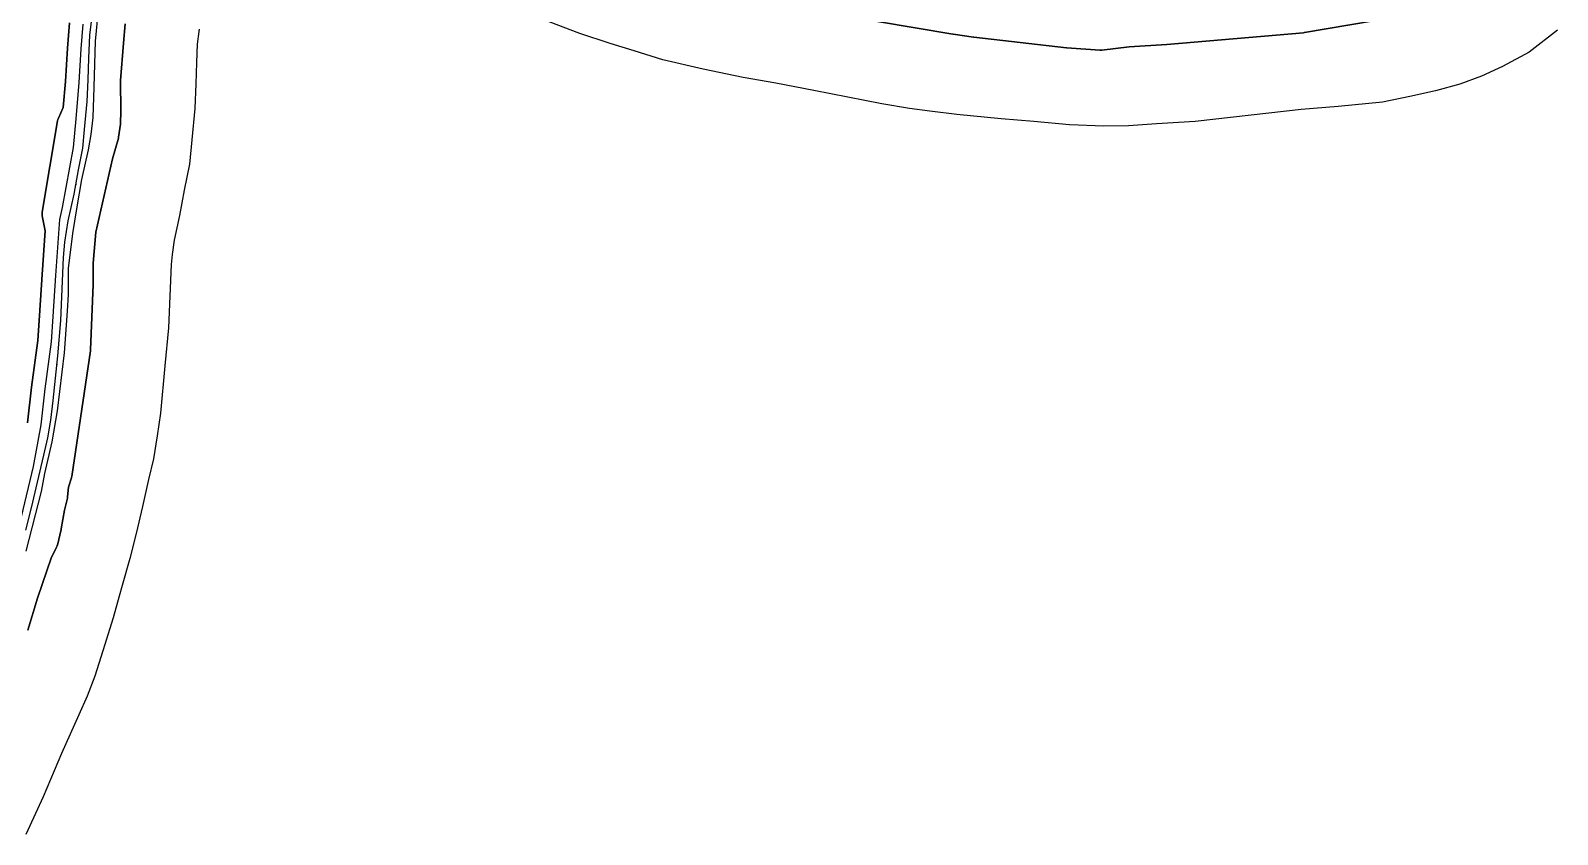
# Model space of a CAD drawing. Header units: inches. Extents: x 91426 to 118597, y 433843 to 446922.
# Drawn here: x 102444 to 103223, y 438368 to 438779 of the extents above; entities that cross this region are included whole.
import ezdxf

# ---------------------------------------------------------------- set-up
doc = ezdxf.new("R2010")
doc.units = ezdxf.units.IN
doc.header["$MEASUREMENT"] = 0
for name, color, linetype, true_color in [('As_waterkering_PWK', 7, 'Continuous', 0x8b0648), ('Beschermingszone_PWK', 7, 'Continuous', 0xde06d3), ('Kernzone_PWK', 7, 'Continuous', 0x33065f), ('Kruinlijnen_PWK', 7, 'Continuous', 0xda0676), ('Referentiepunten_PWK', 7, 'Continuous', 0x7e0730)]:
    doc.layers.add(name, color=color, linetype=linetype, true_color=true_color)

msp = doc.modelspace()

# ---------------------------------------------------------------- linework, layer by layer
at = {"layer": 'As_waterkering_PWK'}
msp.add_lwpolyline([(102441.466, 438523.6231), (102444.3765, 438535.0002), (102447.4192, 438548.0971), (102450.5942, 438561.9878), (102452.7108, 438570.8514), (102454.1661, 438579.8472), (102455.489, 438589.7691), (102457.7379, 438612.6556), (102459.3254, 438630.6473), (102460.7807, 438662.7942), (102461.4421, 438670.5995), (102463.0296, 438681.5797), (102466.0723, 438695.2058), (102468.3213, 438707.6412), (102470.5703, 438718.6214), (102471.4963, 438728.1465), (102472.8192, 438742.434), (102473.2161, 438753.5465), (102473.613, 438764.659), (102474.1421, 438776.3007), (102475.4651, 438787.4132), (102477.4494, 438796.5414), (102480.3599, 438803.156), (102481.644, 438805.6829)], dxfattribs=at)
at = {"layer": 'Beschermingszone_PWK'}
for points in [[(102817.4735, 438793.2817), (102914.7081, 438776.8775), (102914.8504, 438776.8556), (102925.3014, 438775.4004), (102925.3383, 438775.3954), (102925.4186, 438775.3855), (102972.7055, 438769.9369), (102972.9331, 438769.9159), (102989.8078, 438768.7499), (102989.8255, 438768.7487), (102990.1525, 438768.738), (102990.4795, 438768.7487), (102990.7555, 438768.7745), (103004.7609, 438770.4761), (103023.8511, 438771.633), (103023.8757, 438771.6345), (103023.9754, 438771.642), (103093.7669, 438777.6198), (103093.9928, 438777.6444), (103094.1695, 438777.6709), (103129.4178, 438783.5994)], [(102530.0192, 438779.4532), (102529.7685, 438778.2998), (102528.9941, 438771.7951), (102528.5684, 438762.4288), (102528.181, 438751.5835), (102527.7286, 438738.9142), (102526.2504, 438722.9499), (102525.0322, 438710.4198), (102522.3302, 438697.2278), (102519.9948, 438684.3141), (102517.164, 438671.6371), (102516.1085, 438664.3368), (102515.6755, 438659.2271), (102514.216, 438626.985), (102512.501, 438607.549), (102510.1323, 438583.4433), (102508.5825, 438571.8197), (102506.6798, 438560.0576), (102504.1519, 438549.4723), (102501.0146, 438535.7463), (102497.8117, 438521.9601), (102494.5514, 438509.2153), (102490.5626, 438495.3232), (102489.0934, 438490.0253), (102486.0155, 438478.9262), (102480.7115, 438462.037), (102476.6409, 438449.0714), (102472.759, 438438.9044), (102468.531, 438429.3523), (102459.636, 438409.6287), (102450.3661, 438387.4615), (102441.4138, 438368.2981)], [(102442.4927, 438472.5349), (102447.3601, 438488.8474), (102454.5386, 438509.9277), (102457.136, 438514.8752), (102457.1934, 438514.9879), (102457.3284, 438515.2859), (102457.4437, 438515.5921), (102457.5386, 438515.9052), (102457.5689, 438516.0239), (102459.4947, 438523.9861), (102459.5387, 438524.186), (102459.5574, 438524.2849), (102461.2557, 438533.8215), (102462.6835, 438540.0519), (102462.7137, 438540.1933), (102462.767, 438540.5162), (102462.7804, 438540.6277), (102463.3199, 438545.5826), (102464.7222, 438550.3379), (102464.756, 438550.4581), (102464.8303, 438550.7767), (102464.8722, 438551.018), (102474.3973, 438615.1796), (102474.4087, 438615.2612), (102474.4408, 438615.5868), (102474.4476, 438615.7155), (102475.7705, 438649.053), (102475.7744, 438649.2513), (102475.7744, 438659.8797), (102477.18, 438675.8523), (102485.7652, 438713.1666), (102488.6897, 438723.7193), (102488.7009, 438723.7605), (102488.7752, 438724.0791), (102488.823, 438724.3614), (102489.749, 438730.976), (102489.7545, 438731.0166), (102489.7866, 438731.3422), (102489.7959, 438731.5529), (102489.9282, 438737.2414), (102489.9296, 438737.3577), (102489.9292, 438737.4221), (102489.7264, 438753.1662), (102491.2987, 438772.1847), (102492.1618, 438782.1101)], [(103223.3377, 438778.9546), (103208.864, 438767.6103), (103195.3319, 438760.3932), (103184.5964, 438755.4089), (103173.5069, 438751.2775), (103161.1468, 438747.9065), (103147.99, 438744.9656), (103134.0645, 438742.2149), (103111.4068, 438739.9185), (103092.4738, 438738.3516), (103066.9301, 438735.5277), (103038.4106, 438732.3435), (103018.6627, 438731.083), (103004.3301, 438730.0592), (102991.8531, 438729.8859), (102974.2174, 438730.5215), (102956.0841, 438732.2215), (102939.4278, 438733.554), (102916.6803, 438735.7868), (102902.9785, 438737.4819), (102892.6092, 438738.8344), (102878.3991, 438741.2532), (102843.6639, 438748.1194), (102824.3485, 438751.8538), (102807.6977, 438754.8079), (102787.284, 438758.9477), (102766.6956, 438763.7921), (102751.9788, 438768.2972), (102739.7647, 438772.0447), (102724.2746, 438777.158), (102708.5685, 438783.233)]]:
    msp.add_lwpolyline(points, dxfattribs=at)
msp.add_lwpolyline([(102463.6957, 438782.5643), (102462.7545, 438769.7901), (102461.6984, 438752.761), (102460.571, 438739.3488), (102458.0893, 438733.9237, 0.06566021), (102457.7056, 438732.6737), (102449.8342, 438685.9085, 0.08897927), (102449.8531, 438684.143), (102451.3198, 438676.4428), (102449.7894, 438654.1593), (102448.4668, 438633.2614), (102447.5577, 438620.535), (102444.4109, 438596.7296), (102442.3133, 438578.3753)], format="xyb", dxfattribs=at)
at = {"layer": 'Kernzone_PWK'}
for points in [[(103129.4178, 438783.5994), (103094.1695, 438777.6709), (103093.9928, 438777.6444), (103093.7669, 438777.6198), (103023.9754, 438771.642), (103023.8757, 438771.6345), (103023.8511, 438771.633), (103004.7609, 438770.4761), (102990.7555, 438768.7745), (102990.4795, 438768.7487), (102990.1525, 438768.738), (102989.8255, 438768.7487), (102989.8078, 438768.7499), (102972.9331, 438769.9159), (102972.7055, 438769.9369), (102925.4186, 438775.3855), (102925.3383, 438775.3954), (102925.3014, 438775.4004), (102914.8504, 438776.8556), (102914.7081, 438776.8775), (102817.4735, 438793.2817)], [(102492.1618, 438782.1101), (102491.2987, 438772.1847), (102489.7264, 438753.1662), (102489.9292, 438737.4221), (102489.9296, 438737.3577), (102489.9282, 438737.2414), (102489.7959, 438731.5529), (102489.7866, 438731.3422), (102489.7545, 438731.0166), (102489.749, 438730.976), (102488.823, 438724.3614), (102488.7752, 438724.0791), (102488.7009, 438723.7605), (102488.6897, 438723.7193), (102485.7652, 438713.1666), (102477.18, 438675.8523), (102475.7744, 438659.8797), (102475.7744, 438649.2513), (102475.7705, 438649.053), (102474.4476, 438615.7155), (102474.4408, 438615.5868), (102474.4087, 438615.2612), (102474.3973, 438615.1796), (102464.8722, 438551.018), (102464.8303, 438550.7767), (102464.756, 438550.4581), (102464.7222, 438550.3379), (102463.3199, 438545.5826), (102462.7804, 438540.6277), (102462.767, 438540.5162), (102462.7137, 438540.1933), (102462.6835, 438540.0519), (102461.2557, 438533.8215), (102459.5574, 438524.2849), (102459.5387, 438524.186), (102459.4947, 438523.9861), (102457.5689, 438516.0239), (102457.5386, 438515.9052), (102457.4437, 438515.5921), (102457.3284, 438515.2859), (102457.1934, 438514.9879), (102457.136, 438514.8752), (102454.5386, 438509.9277), (102447.3601, 438488.8474), (102442.4927, 438472.5349)]]:
    msp.add_lwpolyline(points, dxfattribs=at)
msp.add_lwpolyline([(102442.3133, 438578.3753), (102444.4109, 438596.7296), (102447.5577, 438620.535), (102448.4668, 438633.2614), (102449.7894, 438654.1593), (102451.3198, 438676.4428), (102449.8531, 438684.143, -0.08897927), (102449.8342, 438685.9085), (102457.7056, 438732.6737, -0.06566021), (102458.0893, 438733.9237), (102460.571, 438739.3488), (102461.6984, 438752.761), (102462.7545, 438769.7901), (102463.6957, 438782.5643, -0.04151286)], format="xyb", dxfattribs=at)
at = {"layer": 'Kruinlijnen_PWK'}
for points in [[(102441.6702, 438512.9906, 0), (102449.4754, 438543.4178, 0), (102451.1952, 438552.5459, 0), (102454.9244, 438568.7621, 0), (102457.6775, 438584.5606, 0), (102461.2494, 438614.194, 0), (102462.7046, 438635.493, 0), (102463.2337, 438643.9596, 0), (102463.2337, 438652.9555, 0), (102463.2337, 438657.1888, 0), (102465.4827, 438675.0482, 0), (102467.4671, 438687.7483, 0), (102470.1129, 438702.6973, 0), (102473.4202, 438717.7785, 0), (102474.8754, 438725.5838, 0), (102475.8015, 438734.315, 0), (102476.3306, 438749.7932, 0), (102477.0507, 438773.3165, 0), (102478.3582, 438787.4977, 0)], [(102439.3202, 438530.5213, 0), (102445.4056, 438556.1859, 0), (102449.242, 438577.3526, 0), (102451.3587, 438595.8735, 0), (102454.5249, 438619.8263, 0), (102455.451, 438632.791, 0), (102456.7739, 438653.6931, 0), (102458.8906, 438682.2681, 0), (102460.2223, 438688.3456, 0), (102465.7785, 438719.0373, 0), (102467.1015, 438733.5894, 0), (102468.6802, 438752.2506, 0), (102469.7385, 438769.3162, 0), (102470.6646, 438781.884, 0)]]:
    msp.add_polyline3d(points, dxfattribs=at)
at = {"layer": 'Referentiepunten_PWK'}
for p in [(102466.9526, 438700.0733), (102457.2979, 438608.1774)]:
    msp.add_point(p, dxfattribs=at)

doc.saveas('drawing.dxf')
